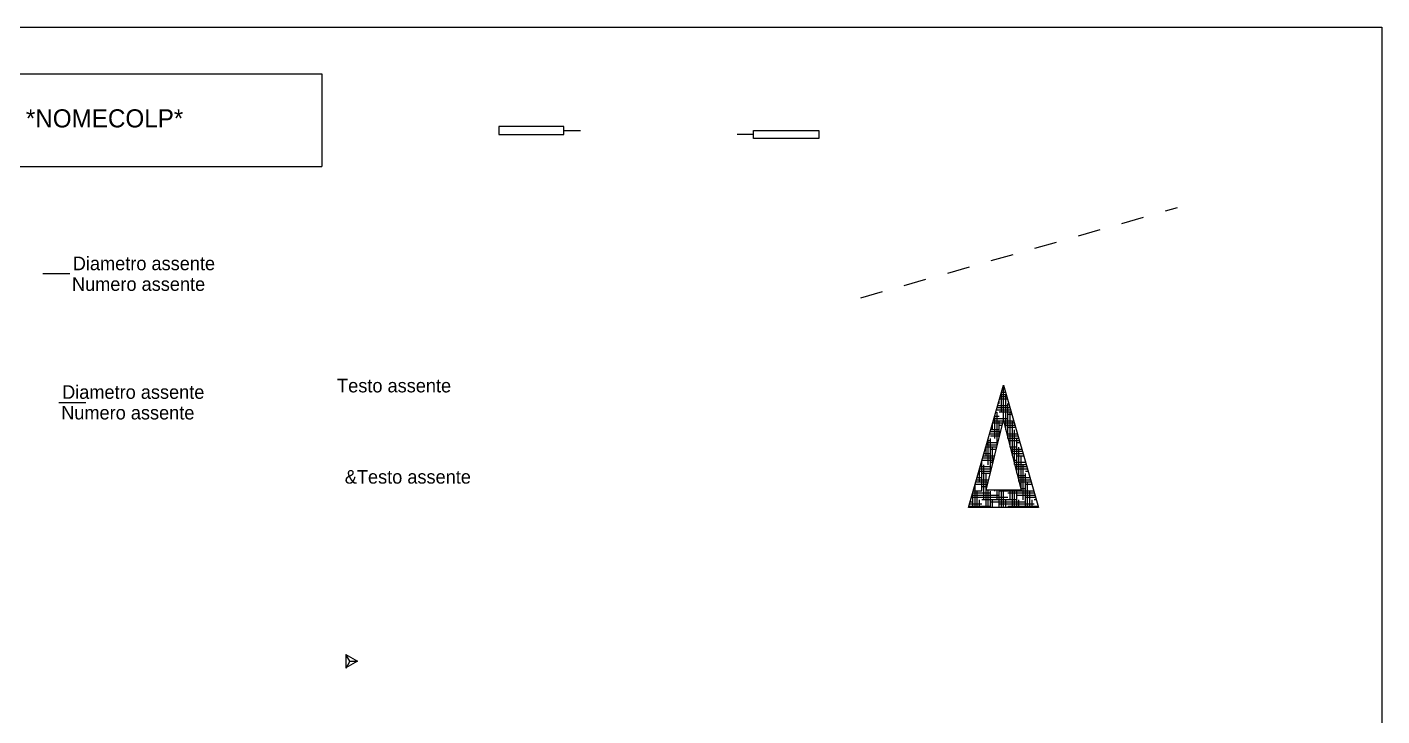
# Model space of a CAD drawing. Extents: x -3.3 to 36.8, y 0.3 to 24.5.
# Drawn here: x 11.08 to 26.04, y 7.86 to 15.47 of the extents above; entities that cross this region are included whole.
import ezdxf
from ezdxf.enums import TextEntityAlignment as Align

# ---------------------------------------------------------------- set-up
doc = ezdxf.new("R2010")
doc.units = 0
doc.linetypes.add('NONSC', pattern=[0.5, 0.25, -0.25])
doc.linetypes.add('QUOTE', pattern=[2.05, 2, -0.025, 0, -0.025])
doc.layers.get('0').update_dxf_attribs({"linetype": 'CONTINUOUS'})

# ---------------------------------------------------------------- blocks, each defined once
blk = doc.blocks.new('NORD')
for p, q in [((-0.404004, -0.42378), (-0.017019, 0.930667)), ((-0.017019, 0.930667), (0.369966, -0.42378)), ((-0.210511, -0.230288), (-0.017019, 0.543682)), ((-0.017502, 0.533481), (0.176473, -0.230288)), ((0.176473, -0.230288), (-0.210511, -0.230288)), ((0.369966, -0.42378), (-0.404004, -0.42378))]:
    blk.add_line(p, q)
at = {"color": 0}
for p, q in [((-0.013991, 0.920068), (-0.020047, 0.920068)), ((-0.016549, 0.533083), (-0.016549, 0.920068)), ((-0.064922, 0.726575), (-0.064922, 0.763006)), ((0.027472, 0.774949), (-0.06151, 0.774949)), ((0.020561, 0.799135), (-0.054599, 0.799135)), ((0.013651, 0.823322), (-0.047689, 0.823322)), ((0.006741, 0.847508), (-0.040778, 0.847508)), ((-0.040735, 0.629829), (-0.040735, 0.847659)), ((0.007638, 0.436337), (0.007638, 0.823322)), ((0.034382, 0.750762), (0.031824, 0.750762)), ((0.062024, 0.654016), (-0.096062, 0.654016)), ((0.055114, 0.678202), (-0.089151, 0.678202)), ((-0.089108, 0.255324), (-0.089108, 0.629829)), ((0.031824, 0.702389), (-0.082241, 0.702389)), ((-0.064922, 0.726575), (-0.075331, 0.726575)), ((0.068935, 0.629829), (-0.064922, 0.629829)), ((0.031824, 0.339591), (0.031824, 0.726575)), ((0.075845, 0.605643), (0.031824, 0.605643)), ((0.056011, 0.244029), (0.056011, 0.629829)), ((-0.025715, 0.508897), (-0.137524, 0.508897)), ((-0.137482, 0.436337), (-0.137482, 0.509047)), ((-0.019669, 0.533083), (-0.130614, 0.533083)), ((0.031824, 0.55727), (-0.123704, 0.55727)), ((-0.064922, 0.581456), (-0.116793, 0.581456)), ((-0.113295, 0.339591), (-0.113295, 0.5937)), ((-0.064922, 0.35207), (-0.064922, 0.533083)), ((-0.031762, 0.48471), (-0.064922, 0.48471)), ((0.096576, 0.533083), (-0.017401, 0.533083)), ((0.103487, 0.508897), (-0.011258, 0.508897)), ((0.110397, 0.48471), (-0.005115, 0.48471)), ((0.117308, 0.460523), (0.031824, 0.460523)), ((0.080197, 0.148796), (0.080197, 0.533083)), ((-0.161668, 0.315404), (-0.192808, 0.315404)), ((-0.185855, 0.049352), (-0.185855, 0.339741)), ((-0.055948, 0.387964), (-0.172077, 0.387964)), ((-0.049902, 0.41215), (-0.165166, 0.41215)), ((-0.061995, 0.363777), (-0.161668, 0.363777)), ((-0.161668, -0.034915), (-0.161668, 0.339591)), ((-0.064922, 0.436337), (-0.158256, 0.436337)), ((0.031824, 0.41215), (0.013313, 0.41215)), ((0.12857, 0.387964), (0.019455, 0.387964)), ((0.14495, 0.363777), (0.025598, 0.363777)), ((0.15186, 0.339591), (0.031741, 0.339591)), ((0.15877, 0.315404), (0.037884, 0.315404)), ((0.104384, 0.053562), (0.104384, 0.436337)), ((0.12857, -0.041671), (0.12857, 0.339591)), ((-0.161668, 0.170285), (-0.234271, 0.170285)), ((-0.092228, 0.242845), (-0.213539, 0.242845)), ((-0.210041, 0.146098), (-0.210041, 0.255088)), ((-0.086182, 0.267031), (-0.206629, 0.267031)), ((-0.080135, 0.291218), (-0.199719, 0.291218)), ((-0.098275, 0.218658), (-0.161668, 0.218658)), ((-0.137482, 0.061831), (-0.137482, 0.242845)), ((0.12857, 0.242845), (0.056312, 0.242845)), ((0.186412, 0.218658), (0.062454, 0.218658)), ((0.193323, 0.194471), (0.068597, 0.194471)), ((0.200233, 0.170285), (0.07474, 0.170285)), ((0.165681, 0.291218), (0.12857, 0.291218)), ((0.152757, -0.136905), (0.152757, 0.242845)), ((-0.152695, 0.000979), (-0.282644, 0.000979)), ((-0.282601, -0.14414), (-0.282601, 0.00113)), ((-0.161668, 0.025166), (-0.275733, 0.025166)), ((-0.258414, 0.049352), (-0.268823, 0.049352)), ((-0.258414, -0.240886), (-0.258414, 0.085783)), ((-0.128508, 0.097725), (-0.255002, 0.097725)), ((-0.122461, 0.121912), (-0.248092, 0.121912)), ((-0.116415, 0.146098), (-0.241181, 0.146098)), ((-0.234228, -0.337632), (-0.234228, 0.049352)), ((-0.134555, 0.073539), (-0.161668, 0.073539)), ((0.12857, 0.097725), (0.093168, 0.097725)), ((0.225317, 0.073539), (0.099311, 0.073539)), ((0.234785, 0.049352), (0.105453, 0.049352)), ((0.241696, 0.025166), (0.111596, 0.025166)), ((0.207143, 0.146098), (0.12857, 0.146098)), ((0.248606, 0.000979), (0.12857, 0.000979)), ((0.176944, -0.240886), (0.176944, 0.146098)), ((0.20113, -0.337632), (0.20113, 0.049352)), ((-0.188974, -0.14414), (-0.324106, -0.14414)), ((-0.182928, -0.119954), (-0.317196, -0.119954)), ((-0.258414, -0.095767), (-0.310286, -0.095767)), ((-0.158741, -0.023207), (-0.289555, -0.023207)), ((-0.164788, -0.047394), (-0.258414, -0.047394)), ((-0.210041, -0.228407), (-0.210041, -0.047394)), ((0.225317, -0.07158), (0.136167, -0.07158)), ((0.276248, -0.095767), (0.142309, -0.095767)), ((0.283158, -0.119954), (0.148452, -0.119954)), ((0.290069, -0.14414), (0.154594, -0.14414)), ((0.255517, -0.023207), (0.225317, -0.023207)), ((0.225317, -0.42378), (0.225317, -0.047394)), ((0.249503, -0.42378), (0.249503, -0.14414)), ((-0.064922, -0.289259), (-0.365569, -0.289259)), ((-0.161668, -0.265073), (-0.358659, -0.265073)), ((-0.35516, -0.42378), (-0.35516, -0.252829)), ((-0.258414, -0.240886), (-0.351748, -0.240886)), ((-0.195021, -0.168327), (-0.331017, -0.168327)), ((-0.330974, -0.42378), (-0.330974, -0.168176)), ((-0.306787, -0.42378), (-0.306787, -0.240886)), ((-0.201068, -0.192513), (-0.258414, -0.192513)), ((-0.210041, -0.42378), (-0.210041, -0.230287)), ((-0.185855, -0.42378), (-0.185855, -0.230287)), ((-0.161668, -0.42378), (-0.161668, -0.240886)), ((-0.113295, -0.240886), (-0.113295, -0.230287)), ((-0.089108, -0.337632), (-0.089108, -0.230287)), ((-0.064922, -0.42378), (-0.064922, -0.230287)), ((0.31771, -0.240886), (-0.064922, -0.240886)), ((-0.040735, -0.42378), (-0.040735, -0.230287)), ((-0.016549, -0.42378), (-0.016549, -0.240886)), ((0.031824, -0.240886), (0.031824, -0.230287)), ((0.324621, -0.265073), (0.031824, -0.265073)), ((0.056011, -0.337632), (0.056011, -0.230287)), ((0.080197, -0.42378), (0.080197, -0.230287)), ((0.104384, -0.42378), (0.104384, -0.230287)), ((0.12857, -0.42378), (0.12857, -0.240886)), ((0.331532, -0.289259), (0.12857, -0.289259)), ((0.225317, -0.2167), (0.173023, -0.2167)), ((0.296979, -0.168327), (0.225317, -0.168327)), ((0.27369, -0.42378), (0.27369, -0.240886)), ((-0.161668, -0.410192), (-0.400121, -0.410192)), ((-0.258414, -0.386006), (-0.393211, -0.386006)), ((-0.35516, -0.361819), (-0.386301, -0.361819)), ((-0.379347, -0.337632), (-0.379347, -0.337482)), ((0.031824, -0.313446), (-0.35516, -0.313446)), ((-0.282601, -0.42378), (-0.282601, -0.337632)), ((0.12857, -0.337632), (-0.258414, -0.337632)), ((0.225317, -0.361819), (-0.161668, -0.361819)), ((-0.137482, -0.42378), (-0.137482, -0.337632)), ((0.322063, -0.386006), (-0.064922, -0.386006)), ((0.007638, -0.42378), (0.007638, -0.337632)), ((0.366083, -0.410192), (0.031824, -0.410192)), ((0.152757, -0.42378), (0.152757, -0.337632)), ((0.338442, -0.313446), (0.225317, -0.313446)), ((0.297876, -0.42378), (0.297876, -0.337632)), ((0.345352, -0.337632), (0.322063, -0.337632))]:
    blk.add_line(p, q, dxfattribs=at)
blk = doc.blocks.new('TESTO')
at = {"color": 7, "linetype": 'CONTINUOUS', "flags": 8}
blk.add_attdef('TESTO', (0, 0), '', height=0.15, dxfattribs=at)
blk = doc.blocks.new('TESTOD')
at = {"color": 7, "linetype": 'CONTINUOUS', "flags": 8}
blk.add_attdef('&TESTO', (-0.000605, -0.125435), '', height=0.15, dxfattribs=at)
blk = doc.blocks.new('QUOTA')
at = {"color": 7, "linetype": 'CONTINUOUS'}
blk.add_line((0, 0), (0.29841, 0), dxfattribs=at)
at = {"color": 7, "linetype": 'CONTINUOUS', "flags": 8}
for tag, p in [('DIAM', (0.034266, 0.041155)), ('CODTR', (0.024652, -0.187561))]:
    blk.add_attdef(tag, p, '', height=0.15, dxfattribs=at)
blk = doc.blocks.new('QUOTAD')
at = {"color": 7, "linetype": 'CONTINUOUS'}
blk.add_line((0, 0), (-0.29841, 0), dxfattribs=at)
at = {"color": 7, "linetype": 'CONTINUOUS', "flags": 8}
for tag, p in [('&DIAM', (0.034266, 0.041155)), ('&CODTR', (0.024652, -0.187561))]:
    blk.add_attdef(tag, p, '', height=0.15, dxfattribs=at)
blk = doc.blocks.new('PROPL')
for p, q in [((0, 0), (-0.043, 0.074)), ((-0.043, 0.074), (0.085, 0)), ((-0.043, 0.074), (-0.043, -0.074)), ((0.085, 0), (-0.042, -0.074)), ((0, 0), (0, 0)), ((0, 0), (0, 0)), ((0, 0), (0, 0)), ((0, 0), (0, 0)), ((0, 0), (-0.045, -0.079)), ((0, 0), (0.085, 0))]:
    blk.add_line(p, q)
at = {"flags": 1}
blk.add_attdef('PROP', (-0.05, 0.191), '', height=0.1, dxfattribs=at)
blk = doc.blocks.new('TERMFANCOILS')
blk.add_line((0.181279, 0), (0, 0))
at = {"color": 7, "linetype": 'CONTINUOUS'}
for p, q in [((0.181279, -0.045), (0.181279, 0.045)), ((0.181279, 0.045), (0.901279, 0.045)), ((0.901279, 0.045), (0.901279, -0.045)), ((0.901279, -0.045), (0.181279, -0.045))]:
    blk.add_line(p, q, dxfattribs=at)
at = {"color": 7, "linetype": 'CONTINUOUS', "flags": 9}
for tag, p in [('COD', (1.253262, 1.646279)), ('SERIE', (-0.777561, 1.314395)), ('FISSASERIE', (0.975141, 1.30984)), ('MODELLO', (-0.777561, 1.059905)), ('FISSAMODELLO', (1.199822, 1.041837)), ('ELEMENTI', (-0.777561, 0.780787)), ('INCR', (-3.700689, 0.502286)), ('LMAX', (-3.705369, 0.225798)), ('PORT', (-3.753721, -0.699286))]:
    blk.add_attdef(tag, text='', height=0.2, dxfattribs=at).set_placement(p, align=Align.CENTER)
for tag, p in [('POTENZA', (-5.965289, -0.451597)), ('PERDITA', (2.010291, -1.002539)), ('MONTAGGIO', (-6.01489, -1.298193))]:
    blk.add_attdef(tag, text='', height=0.2, dxfattribs=at).set_placement(p, align=Align.RIGHT)
blk = doc.blocks.new('TERMFANCOILD')
at = {"color": 7, "linetype": 'CONTINUOUS'}
for p, q in [((-0.181279, 0.045), (-0.901279, 0.045)), ((-0.901279, 0.045), (-0.901279, -0.045)), ((-0.181279, -0.045), (-0.181279, 0.045)), ((-0.901279, -0.045), (-0.181279, -0.045))]:
    blk.add_line(p, q, dxfattribs=at)
blk.add_line((-0.181279, 0), (0, 0))
at = {"color": 7, "linetype": 'CONTINUOUS', "flags": 9}
for tag, p in [('COD', (1.253262, 1.646279)), ('SERIE', (-0.777561, 1.314395)), ('FISSASERIE', (0.975141, 1.30984)), ('MODELLO', (-0.777561, 1.059905)), ('FISSAMODELLO', (1.199822, 1.041837)), ('ELEMENTI', (-0.777561, 0.780787)), ('INCR', (-3.700689, 0.502286)), ('LMAX', (-3.705369, 0.225798)), ('PORT', (-3.753721, -0.699286))]:
    blk.add_attdef(tag, text='', height=0.2, dxfattribs=at).set_placement(p, align=Align.CENTER)
for tag, p in [('POTENZA', (-5.965289, -0.451597)), ('PERDITA', (2.010291, -1.002539)), ('MONTAGGIO', (-6.01489, -1.298193))]:
    blk.add_attdef(tag, text='', height=0.2, dxfattribs=at).set_placement(p, align=Align.RIGHT)
blk = doc.blocks.new('TABCOLORI')
at = {"color": 0, "linetype": 'CONTINUOUS'}
for p, q in [((0, 1.026674), (0, 0)), ((0, 1.026674), (5.001577, 1.026674)), ((0, 0), (5.001577, 0))]:
    blk.add_line(p, q, dxfattribs=at)
at = {"color": 7, "linetype": 'CONTINUOUS'}
for p, q in [((5.001577, 1.026674), (5.001577, 0)), ((0.174728, 0.509845), (1.649434, 0.509845))]:
    blk.add_line(p, q, dxfattribs=at)
at = {"color": 7, "flags": 8}
for tag, p in [('CODP', (0.159297, 0.733963)), ('NOMECOLP', (1.73185, 0.433644)), ('DESCP', (0.145319, 0.084435))]:
    blk.add_attdef(tag, p, '', height=0.2, dxfattribs=at)

msp = doc.modelspace()

# ---------------------------------------------------------------- linework, layer by layer
at = {"color": 7, "linetype": 'CONTINUOUS'}
for p, q in [((0.353, 15.473), (26.043, 15.473)), ((26.043, 15.473), (26.043, 0.253))]:
    msp.add_line(p, q, dxfattribs=at)
at = {"color": 1, "linetype": 'NONSC'}
msp.add_line((20.285, 12.482), (23.784, 13.479), dxfattribs=at)

# ---------------------------------------------------------------- block references
msp.add_blockref('TABCOLORI', (9.33, 13.931)).add_auto_attribs({'CODP': '*CODP*', 'DESCP': '*DESCP*', 'NOMECOLP': '*NOMECOLP*'})
for name, p in [('TERMFANCOILD', (17.188, 14.331)), ('TERMFANCOILS', (18.921, 14.287)), ('NORD', (21.88, 10.588)), ('PROPL', (14.64, 8.467))]:
    msp.add_blockref(name, p)
at = {"color": 7, "linetype": 'CONTINUOUS'}
ref = msp.add_blockref('QUOTAD', (11.546, 12.746), dxfattribs=at)
ref.add_attrib('&DIAM', 'Diametro assente', (11.58, 12.787), dxfattribs={"height": 0.15})
ref.add_attrib('&CODTR', 'Numero assente', (11.571, 12.559), dxfattribs={"height": 0.15})
at = {"color": 7, "linetype": 'QUOTE'}
ref = msp.add_blockref('TESTO', (14.5, 11.437), dxfattribs=at)
ref.add_attrib('TESTO', 'Testo assente', (14.5, 11.437), dxfattribs={"height": 0.15})
at = {"color": 7, "linetype": 'CONTINUOUS'}
ref = msp.add_blockref('QUOTA', (11.427, 11.325), dxfattribs=at)
ref.add_attrib('DIAM', 'Diametro assente', (11.462, 11.366), dxfattribs={"height": 0.15})
ref.add_attrib('CODTR', 'Numero assente', (11.452, 11.138), dxfattribs={"height": 0.15})
at = {"color": 7, "linetype": 'QUOTE'}
ref = msp.add_blockref('TESTOD', (14.586, 10.554), dxfattribs=at)
ref.add_attrib('&TESTO', '&Testo assente', (14.585, 10.429), dxfattribs={"height": 0.15})

doc.saveas('drawing.dxf')
